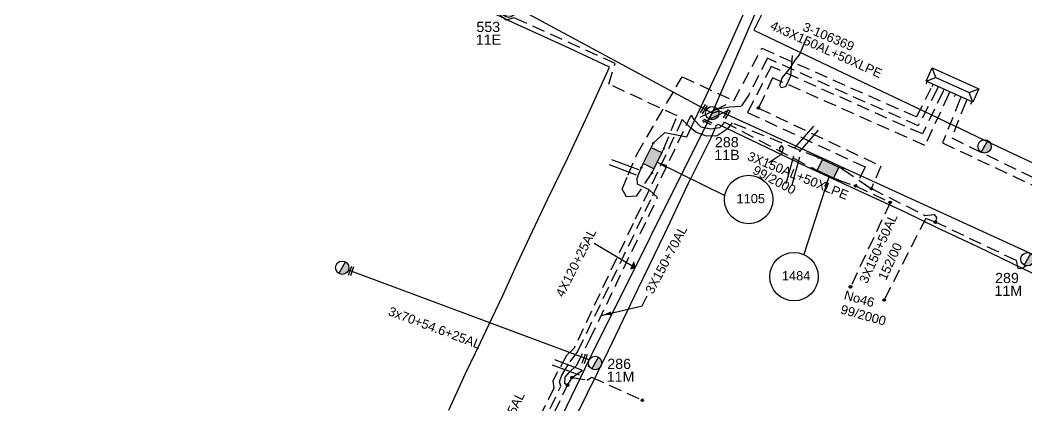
# Model space of a CAD drawing. Header units: millimetres. Extents: x 974 to 2037, y 106 to 580.
# Drawn here: x 1281.3 to 1380, y 190.1 to 228 of the extents above; entities that cross this region are included whole.
import ezdxf

# ---------------------------------------------------------------- set-up
doc = ezdxf.new("R2010")
doc.units = ezdxf.units.MM
doc.linetypes.add('DASHED', pattern=[19.05, 12.7, -6.35])
for name, color, linetype in [('Link Box 4 Διευθύνσεων', 7, 'Continuous'), ('Άγνωστα', 7, 'Continuous'), ('Επιγραφές - Σχήματα', 7, 'Continuous'), ('Καλώδια ΧΤ   3x150+50AL', 7, 'DASHED'), ('Καλώδια ΧΤ   3x150+70AL', 7, 'DASHED'), ('Καλώδια ΧΤ   3x150AL+50XLPE', 7, 'DASHED'), ('Μηχανική τομή', 7, 'Continuous'), ('Στύλος ΦΜ', 7, 'Continuous'), ('Στύλος ΦΜ @ 1', 7, 'Continuous'), ('Συνδέσεις', 7, 'Continuous'), ('Συνεστραμμένα ΧΤ   3x70+54.6+25 AL', 7, 'SYN_LINE'), ('Συνεστραμμένα ΧΤ   4x120+25 AL', 7, 'SYN_LINE'), ('Τομή', 7, 'Continuous'), ('Υποσταθμός πόλεως', 7, 'Continuous'), ('Υπόβαθρο ΔΕΗ', 7, 'Continuous'), ('Υπόγεια καλώδια Παροχών ΧΤ   .10', 7, 'DASHED')]:
    doc.layers.add(name, color=color, linetype=linetype)
doc.styles.get("Standard").update_dxf_attribs({"font": 'arial.ttf'})
doc.linetypes.add('SYN_LINE', pattern='A,0.5,-0.0001,["/\\/\\/\\/",Standard,S=0.1,R=0,X=0,Y=-0.05],-0.25', length=0.7501)
doc.dimstyles.new('ISO-25', dxfattribs={"dimtxt": 2.5, "dimasz": 2.5, "dimexe": 1.25, "dimexo": 0.625, "dimtad": 1, "dimtxsty": 'Standard', "dimcen": 2.5, "dimadec": 0, "dimazin": 0, "dimtfac": 1, "dimtmove": 0, "dimatfit": 3, "dimfxl": 1, "dimarcsym": 0})

# ---------------------------------------------------------------- blocks, each defined once
blk = doc.blocks.new('ΥΠΑΡΧΩΝ ΤΣΙΜΕΝΤΕΝΙΟΣ ΣΤΥΛΟΣ')
at = {"layer": 'Στύλος ΦΜ'}
blk.add_hatch(color=256, dxfattribs=at).paths.add_polyline_path([(-1.29, -2.28, 0.574793), (2.62, 0, 0.268822), (1.3, 2.27)])
blk.add_line((-1.29, -2.28), (1.3, 2.27), dxfattribs=at)
blk.add_circle((0, 0), 2.62, dxfattribs=at)
at = {"layer": 'Στύλος ΦΜ', "flags": 4}
for tag, p in [('ΑΡΙΘΜΟΣ', (-4.68, 8.05)), ('ΤΥΠΟΣ', (-4.91, 3.03))]:
    blk.add_attdef(tag, p, '', height=4, dxfattribs=at)
blk = doc.blocks.new('ΤΟΜΗ')
at = {"layer": 'Τομή', "ltscale": 40}
for p, q in [((-5.68, 0), (5.68, 0)), ((5.68, -2.33), (-5.68, -2.33))]:
    blk.add_line(p, q, dxfattribs=at)
blk = doc.blocks.new('LINK BOX 4 ΑΝΑΧΩΡΗΣΕΩΝ_')
at = {"layer": 'Link Box 4 Διευθύνσεων', "ltscale": 40}
for points in [[(-5.33, -0.25, 1), (-5.33, 0.25, 1)], [(-3.54, 0), (-3.54, -4.67), (3.54, -4.67), (3.54, 0)], [(5.33, -0.25, 1), (5.33, 0.25, 1)], [(-5.33, -4.92, 1), (-5.33, -4.42, 1)], [(5.33, -4.92, 1), (5.33, -4.42, 1)]]:
    blk.add_hatch(color=256, dxfattribs=at).paths.add_polyline_path(points)
for p, q in [((-3.54, 0), (-5.33, 0)), ((5.33, 0), (3.54, 0)), ((-3.54, -4.67), (-5.33, -4.67)), ((5.33, -4.67), (3.54, -4.67))]:
    blk.add_line(p, q, dxfattribs=at)
blk.add_lwpolyline([(-3.54, -4.67), (-3.54, 0), (3.54, 0), (3.54, -4.67)], close=True, dxfattribs=at)
for centre in [(-5.33, 0), (5.33, 0), (-5.33, -4.67), (5.33, -4.67)]:
    blk.add_circle(centre, 0.252, dxfattribs=at)
blk = doc.blocks.new('ΜΗΧΑΝΙΚΗ ΤΟΜΗ')
at = {"layer": 'Μηχανική τομή', "ltscale": 40}
for p, q in [((-1.89, 0.78), (1.89, 0.78)), ((1.89, 0), (-1.89, 0))]:
    blk.add_line(p, q, dxfattribs=at)
blk = doc.blocks.new('_ΣΥΝΔΕΣΗ')
at = {"layer": 'Συνδέσεις', "linetype": 'SYN_LINE', "ltscale": 40}
blk.add_hatch(color=256, dxfattribs=at).paths.add_polyline_path([(0.5, -0.01, 1), (-0.5, -0.01, 1)])
at = {"layer": 'Συνδέσεις'}
blk.add_circle((0, -0.01), 0.5, dxfattribs=at)
blk = doc.blocks.new('ΥΠΟΣΤΑΘΜΟΣ ΠΟΛΕΩΣ 9 ΑΝΑΧΩΡΗΣΕΩΝ')
at = {"layer": 'Υποσταθμός πόλεως', "ltscale": 40}
for p, q in [((-9.63, -2.82), (-9.63, -4)), ((-7.12, -2.82), (-7.12, -4)), ((-4.84, -2.82), (-4.84, -4)), ((-2.36, -2.82), (-2.36, -4)), ((0.09, -2.82), (0.09, -4)), ((2.55, -2.82), (2.55, -4)), ((5.02, -2.82), (5.02, -4)), ((7.48, -2.82), (7.48, -4)), ((9.61, -2.82), (9.61, -4))]:
    blk.add_line(p, q, dxfattribs=at)
blk.add_lwpolyline([(-10.02, 2.82), (10.02, 2.82), (10.02, -2.82), (-10.02, -2.82)], close=True, dxfattribs=at)
for points in [[(-7.21, 0), (-10.02, 2.82)], [(-10.02, -2.82), (-7.21, 0)], [(-7.21, 0), (7.21, 0)], [(7.21, 0), (10.02, 2.82)], [(10.02, -2.82), (7.21, 0)]]:
    blk.add_lwpolyline(points, dxfattribs=at)
at = {"layer": 'Υποσταθμός πόλεως', "linetype": 'SYN_LINE', "ltscale": 40, "flags": 1}
for tag, p in [('ΜΕΤΑΣΧΗΜΑΤΙΣΜΟΣ', (10.79, 1.71)), ('ΙΣΧΥΣ', (10.77, -1.08)), ('ΑΡΙΘΜΟΣ', (10.89, -3.8))]:
    blk.add_attdef(tag, p, '', height=1.8, dxfattribs=at)

msp = doc.modelspace()

# ---------------------------------------------------------------- hatches: boundary and pattern name
at = {"layer": 'Επιγραφές - Σχήματα', "ltscale": 5}
h = msp.add_hatch(color=256, dxfattribs=at)
h.paths.add_polyline_path([(1341.469, 204.222), (1341.317, 203.854), (1341.618, 203.675)])
h.paths.add_polyline_path([(1341.618, 203.675), (1341.317, 203.854), (1341.199, 203.567)])

# ---------------------------------------------------------------- linework, layer by layer
at = {"layer": 'Άγνωστα', "color": 2, "ltscale": 0.1}
msp.add_lwpolyline([(1343.373, 215.871), (1344.535, 216.942), (1346.663, 216.491), (1350.149, 223.852), (1352.991, 230.272), (1362.674, 251.537), (1362.991, 251.723), (1364.522, 251.238)], dxfattribs=at)
at = {"layer": 'Επιγραφές - Σχήματα'}
for points in [[(1357.014, 224.476), (1356.857, 222.442), (1356.363, 221.413), (1355.943, 221.312), (1355.812, 221.587), (1356.044, 222.283), (1356.711, 223.123), (1357.408, 224.152), (1357.741, 224.544), (1358.481, 226.298)], [(1354.711, 213.977), (1356.005, 214.829), (1356.158, 215.438), (1355.96, 215.666), (1355.777, 215.423), (1355.807, 215.133), (1356.055, 215.029)]]:
    msp.add_lwpolyline(points, dxfattribs=at)
at = {"layer": 'Επιγραφές - Σχήματα', "ltscale": 5}
msp.add_lwpolyline([(1337.576, 206.072), (1341.618, 203.675), (1341.469, 204.222), (1341.199, 203.567), (1341.618, 203.675)], dxfattribs=at)
at = {"layer": 'Επιγραφές - Σχήματα'}
for centre in [(1352.743, 210.356), (1357.189, 202.785)]:
    msp.add_circle(centre, 2.374, dxfattribs=at)
at = {"layer": 'Καλώδια ΧΤ   3x150+50AL', "color": 27, "ltscale": 0.1}
msp.add_lwpolyline([(1373.467, 220.16), (1371.744, 215.906), (1399.944, 202.69), (1400.294, 202.028), (1401.418, 201.291), (1401.933, 201.126), (1403.186, 201.107), (1403.444, 201.236), (1424.632, 191.413), (1424.801, 190.906), (1425.283, 190.862), (1425.644, 191.02)], dxfattribs=at)
at = {"layer": 'Καλώδια ΧΤ   3x150+50AL', "color": 30, "ltscale": 0.1}
msp.add_lwpolyline([(1374.028, 219.907), (1372.654, 216.407), (1386.258, 209.752), (1399.771, 203.562), (1400.838, 204.315), (1401.926, 204.67), (1403.182, 204.503), (1403.307, 204.482), (1409.466, 217.194), (1403.573, 220.104)], dxfattribs=at)
at = {"layer": 'Καλώδια ΧΤ   3x150+50AL', "color": 5, "ltscale": 0.1}
msp.add_lwpolyline([(1361.48, 212.273), (1363.23, 211.681), (1366.625, 210.072), (1362.73, 201.783)], dxfattribs=at)
at = {"layer": 'Καλώδια ΧΤ   3x150+70AL', "color": 27, "ltscale": 0.1}
for points in [[(1334.981, 192.14), (1334.726, 192.309), (1334.742, 192.926), (1335.129, 193.395), (1335.888, 194.098), (1337.181, 196.661), (1343.806, 210.565), (1342.992, 211.319), (1341.824, 211.866), (1341.794, 212.442), (1342.205, 213.477)], [(1335.417, 192.891), (1336.892, 192.643), (1337.34, 192.926), (1342.319, 190.663)]]:
    msp.add_lwpolyline(points, dxfattribs=at)
at = {"layer": 'Καλώδια ΧΤ   3x150AL+50XLPE', "color": 173, "linetype": 'DASHED', "ltscale": 0.1}
for points in [[(1344.422, 215.359), (1345.745, 218.549), (1339.015, 221.678), (1339.657, 223.686), (1329.732, 228.187), (1328.951, 227.936), (1328.532, 228.27), (1328.253, 228.745), (1328.03, 229.107), (1325.505, 230.272), (1313.934, 235.901), (1313.777, 235.713), (1313.041, 235.275), (1312.163, 235.729), (1311.787, 236.655), (1311.552, 236.952), (1299.695, 242.513), (1299.101, 242.08), (1298.693, 242.068), (1297.936, 242.676), (1297.708, 243.581), (1287.61, 248.35), (1281.282, 251.462)], [(1343.253, 212.965), (1341.704, 210.671), (1340.747, 210.604), (1340.346, 211.382), (1340.925, 212.783), (1341.793, 214.829), (1346.225, 222.4), (1351.291, 220.045), (1354.039, 225.188), (1369.216, 218.452), (1370.701, 221.408)]]:
    msp.add_lwpolyline(points, dxfattribs=at)
at = {"layer": 'Καλώδια ΧΤ   3x150AL+50XLPE', "color": 85, "ltscale": 0.1}
msp.add_lwpolyline([(1371.22, 221.174), (1369.376, 217.583), (1354.578, 224.21), (1352.748, 220.613), (1351.994, 219.491), (1350.906, 219.421), (1349.694, 219.227)], dxfattribs=at)
at = {"layer": 'Καλώδια ΧΤ   3x150AL+50XLPE', "color": 5, "ltscale": 0.1}
msp.add_lwpolyline([(1371.787, 220.918), (1369.786, 216.782), (1354.956, 223.418), (1352.628, 218.895), (1364.166, 213.551), (1363.23, 211.681)], dxfattribs=at)
at = {"layer": 'Καλώδια ΧΤ   3x150AL+50XLPE', "color": 2, "ltscale": 0.1}
for points in [[(1372.343, 220.667), (1370.02, 215.664), (1355.094, 222.292), (1353.697, 219.329), (1365.699, 213.634), (1364.773, 211.423)], [(1361.977, 213.329), (1364.773, 211.423), (1370.026, 208.799), (1370.935, 208.884), (1371.175, 208.593), (1371.055, 208.13)], [(1379.963, 203.848), (1379.543, 203.561), (1379.176, 203.583), (1378.996, 204.361), (1371.055, 208.13), (1370.108, 208.505), (1366.027, 200.499)]]:
    msp.add_lwpolyline(points, dxfattribs=at)
at = {"layer": 'Καλώδια ΧΤ   3x150AL+50XLPE', "color": 133, "linetype": 'DASHED', "ltscale": 0.1}
msp.add_lwpolyline([(1326.104, 173.344), (1325.226, 173.736), (1324.962, 174.809), (1326.283, 175.932), (1326.647, 176.13), (1334.334, 192.044), (1334.204, 192.46), (1334.412, 193.111), (1335.222, 194.432), (1336.003, 195.486), (1343.33, 210.752), (1347.1, 218.618), (1347.327, 218.244), (1348.045, 217.499), (1349.021, 217.299), (1349.902, 217.408), (1350.266, 217.789), (1350.375, 217.944), (1359.069, 213.406)], dxfattribs=at)
at = {"layer": 'Καλώδια ΧΤ   3x150AL+50XLPE', "color": 1, "ltscale": 0.1}
msp.add_lwpolyline([(1359.565, 214.462), (1359.565, 214.462), (1351.12, 217.866), (1350.631, 217.248), (1349.66, 216.592), (1348.591, 216.579), (1347.625, 216.94), (1347.071, 217.351), (1346.234, 218.188), (1341.409, 208.002), (1335.623, 195.781), (1334.88, 195.039), (1334.009, 193.439), (1333.546, 192.577), (1333.623, 191.848), (1326.127, 176.486)], dxfattribs=at)
at = {"layer": 'Συνεστραμμένα ΧΤ   3x70+54.6+25 AL', "color": 5, "ltscale": 10}
msp.add_lwpolyline([(1337.11, 194.632), (1313.493, 203.434)], dxfattribs=at)
at = {"layer": 'Συνεστραμμένα ΧΤ   4x120+25 AL', "color": 2, "ltscale": 10}
msp.add_lwpolyline([(1349.173, 218.832), (1354.115, 230.272), (1364.182, 253.481), (1378.52, 281.983)], dxfattribs=at)
at = {"layer": 'Συνεστραμμένα ΧΤ   4x120+25 AL', "color": 85, "ltscale": 10}
msp.add_lwpolyline([(1349.173, 218.832), (1329.523, 229.437), (1327.853, 230.272), (1313.42, 237.191), (1298.911, 243.896), (1280.496, 252.816), (1253.362, 264.737)], dxfattribs=at)
at = {"layer": 'Συνεστραμμένα ΧΤ   4x120+25 AL', "color": 5, "ltscale": 10}
msp.add_lwpolyline([(1327.511, 174.728), (1337.11, 194.632), (1349.173, 218.832)], dxfattribs=at)
at = {"layer": 'Συνεστραμμένα ΧΤ   4x120+25 AL', "color": 30, "ltscale": 10}
msp.add_lwpolyline([(1349.173, 218.832), (1349.843, 219.07), (1380.271, 205.119), (1403.022, 194.093), (1424.604, 183.592)], dxfattribs=at)
at = {"layer": 'Υπόβαθρο ΔΕΗ'}
for points in [[(1461.01, 230.272), (1464.803, 241.051), (1417.943, 262.886), (1379.271, 281.09), (1354.887, 230.272), (1353.258, 226.968), (1361.339, 223.106), (1368.343, 219.778), (1376.545, 215.85), (1387.442, 210.732), (1399.342, 204.927), (1413.163, 198.43), (1430.301, 190.163), (1444.654, 183.518), (1447.569, 191.731), (1452.243, 205.328), (1456.174, 216.406), (1461.011, 230.272)], [(1323.352, 189.702), (1324.987, 193.274), (1326.445, 196.325), (1327.236, 198.004), (1328.633, 200.943), (1330.039, 204.036), (1331.549, 207.245), (1333.017, 210.368), (1334.998, 214.453), (1337.214, 219.149), (1339.094, 223.333), (1335.206, 225.157), (1329.739, 227.65), (1327.114, 228.912)], [(1383.695, 201.662), (1379.722, 203.507), (1375.231, 205.698), (1371.24, 207.563), (1368.077, 209.102), (1361.915, 211.946), (1358.434, 213.569), (1349.783, 217.702), (1349.55, 217.603), (1349.042, 216.366), (1346.77, 211.875), (1344.474, 206.984), (1341.893, 201.661), (1338.948, 195.506), (1333.846, 185.084), (1330.673, 178.418), (1326.988, 170.779), (1325.487, 167.65)]]:
    msp.add_lwpolyline(points, dxfattribs=at)
at = {"layer": 'Υπόγεια καλώδια Παροχών ΧΤ   .10', "color": 27, "ltscale": 0.1}
msp.add_lwpolyline([(1326.104, 173.344), (1325.685, 173.816), (1326.603, 175.634), (1327.099, 175.739), (1334.981, 192.14), (1335.417, 192.891), (1337.078, 194.066)], dxfattribs=at)

# ---------------------------------------------------------------- block references
at = {"layer": 'Link Box 4 Διευθύνσεων'}
for p, xscale, yscale, zscale, rotation in [((1342.789, 214.674), 0.250000000000093, 0.250000000000093, 0.250000000000093, 63.97768215732317), ((1360.771, 213.896), 0.2499999999999027, 0.2499999999999027, 0.2499999999999027, 334.8343187680923)]:
    msp.add_blockref('LINK BOX 4 ΑΝΑΧΩΡΗΣΕΩΝ_', p, dxfattribs=dict(at, xscale=xscale, yscale=yscale, zscale=zscale, rotation=rotation))
at = {"layer": 'Μηχανική τομή'}
for p, xscale, yscale, zscale, rotation in [((1348.434, 219.157), 0.2499999999999582, 0.2499999999999582, 0.2499999999999582, 59.34436072692854), ((1350.688, 218.69), 0.2499999999999582, 0.2499999999999582, 0.2499999999999582, 59.34436072692854), ((1348.636, 217.895), 0.2500000000000368, 0.2500000000000368, 0.2500000000000368, 333.9450651203684), ((1313.662, 203.371), 0.2500000000000266, 0.2500000000000266, 0.2500000000000266, 251.4663984094558), ((1336.575, 194.755), 0.2500000000000266, 0.2500000000000266, 0.2500000000000266, 251.4663984094558)]:
    msp.add_blockref('ΜΗΧΑΝΙΚΗ ΤΟΜΗ', p, dxfattribs=dict(at, xscale=xscale, yscale=yscale, zscale=zscale, rotation=rotation))
at = {"layer": 'Στύλος ΦΜ @ 1', "ltscale": 40}
ref = msp.add_blockref('ΥΠΑΡΧΩΝ ΤΣΙΜΕΝΤΕΝΙΟΣ ΣΤΥΛΟΣ', (1329.194, 228.872), dxfattribs=dict(at, xscale=0.25, yscale=0.25, zscale=0.25))
ref.add_attrib('ΤΥΠΟΣ', '11E', (1325.98, 225.533), dxfattribs={"layer": 'Στύλος ΦΜ', "height": 1, "flags": 4})
ref.add_attrib('ΑΡΙΘΜΟΣ', '553', (1326.039, 226.79), dxfattribs={"layer": 'Στύλος ΦΜ', "height": 1, "flags": 4})
ref = msp.add_blockref('ΥΠΑΡΧΩΝ ΤΣΙΜΕΝΤΕΝΙΟΣ ΣΤΥΛΟΣ', (1349.173, 218.832), dxfattribs=dict(at, xscale=0.25, yscale=0.25, zscale=0.25))
ref.add_attrib('ΤΥΠΟΣ', '11B', (1349.373, 214.228), dxfattribs={"layer": 'Στύλος ΦΜ', "height": 1, "flags": 4})
ref.add_attrib('ΑΡΙΘΜΟΣ', '288', (1349.432, 215.485), dxfattribs={"layer": 'Στύλος ΦΜ', "height": 1, "flags": 4})
at = {"layer": 'Στύλος ΦΜ @ 1', "ltscale": 40, "xscale": 0.25, "yscale": 0.25, "zscale": 0.25}
for p in [(1375.873, 215.567), (1312.88, 203.663)]:
    msp.add_blockref('ΥΠΑΡΧΩΝ ΤΣΙΜΕΝΤΕΝΙΟΣ ΣΤΥΛΟΣ', p, dxfattribs=at)
at = {"layer": 'Στύλος ΦΜ @ 1', "ltscale": 40}
ref = msp.add_blockref('ΥΠΑΡΧΩΝ ΤΣΙΜΕΝΤΕΝΙΟΣ ΣΤΥΛΟΣ', (1380.082, 204.491), dxfattribs=dict(at, xscale=0.25, yscale=0.25, zscale=0.25))
ref.add_attrib('ΤΥΠΟΣ', '11M', (1376.85, 200.898), dxfattribs={"layer": 'Στύλος ΦΜ', "height": 1, "flags": 4})
ref.add_attrib('ΑΡΙΘΜΟΣ', '289', (1376.909, 202.155), dxfattribs={"layer": 'Στύλος ΦΜ', "height": 1, "flags": 4})
ref = msp.add_blockref('ΥΠΑΡΧΩΝ ΤΣΙΜΕΝΤΕΝΙΟΣ ΣΤΥΛΟΣ', (1337.683, 194.315), dxfattribs=dict(at, xscale=0.25, yscale=0.25, zscale=0.25))
ref.add_attrib('ΤΥΠΟΣ', '11M', (1338.817, 192.472), dxfattribs={"layer": 'Στύλος ΦΜ', "height": 1, "flags": 4})
ref.add_attrib('ΑΡΙΘΜΟΣ', '286', (1338.876, 193.728), dxfattribs={"layer": 'Στύλος ΦΜ', "height": 1, "flags": 4})
at = {"layer": 'Συνδέσεις', "xscale": 0.25, "yscale": 0.25, "zscale": 0.25}
for p in [(1353.697, 219.329), (1363.23, 211.681), (1364.773, 211.423), (1366.625, 210.072), (1371.055, 208.13), (1362.73, 201.783), (1366.027, 200.499), (1335.417, 192.891), (1334.981, 192.14), (1342.319, 190.663)]:
    msp.add_blockref('_ΣΥΝΔΕΣΗ', p, dxfattribs=at)
at = {"layer": 'Τομή'}
for p, xscale, yscale, zscale, rotation in [((1349.265, 219.046), 0.2500000000000316, 0.2500000000000316, 0.2500000000000316, 25.61075361415008), ((1358.638, 216.096), 0.2500000000000024, 0.2500000000000024, 0.2500000000000024, 228.8101566785039), ((1340.621, 213.798), 0.2500000000000351, 0.2500000000000351, 0.2500000000000351, 339.6004092472506), ((1357.353, 213.126), 0.2500000000000419, 0.2500000000000419, 0.2500000000000419, 254.7219756066545), ((1335.03, 194.147), 0.2500000000000351, 0.2500000000000351, 0.2500000000000351, 339.6004092472506)]:
    msp.add_blockref('ΤΟΜΗ', p, dxfattribs=dict(at, xscale=xscale, yscale=yscale, zscale=zscale, rotation=rotation))
at = {"layer": 'Υποσταθμός πόλεως', "xscale": 0.2500000000000116, "yscale": 0.2500000000000116, "zscale": 0.2500000000000116, "rotation": 335.7144016529517}
msp.add_blockref('ΥΠΟΣΤΑΘΜΟΣ ΠΟΛΕΩΣ 9 ΑΝΑΧΩΡΗΣΕΩΝ', (1372.735, 221.588), dxfattribs=at)

# ---------------------------------------------------------------- texts
at = {"layer": 'Επιγραφές - Σχήματα', "color": 7, "char_height": 0.9, "width": 84.18588, "attachment_point": 1}
for s, insert, rotation in [('3-106369', (1358.306, 227.784), 337.16392), ('99/2000', (1353.473, 213.744), 331.91259), ('152/00', (1365.397, 202.731), 65.22077), ('No46', (1362.264, 201.451), 344.44224), ('99/2000', (1361.924, 200.055), 344.44224)]:
    msp.add_mtext(s, dxfattribs=dict(at, insert=insert, rotation=rotation))
at = {"layer": 'Επιγραφές - Σχήματα', "char_height": 0.9, "attachment_point": 1}
for s, insert, width in [('1105', (1351.55, 210.894), 2.69371), ('1484', (1355.996, 203.324), 2.06872)]:
    msp.add_mtext(s, dxfattribs=dict(at, insert=insert, width=width))
at = {"layer": 'Καλώδια ΧΤ   3x150+50AL', "color": 7, "insert": (1363.534, 202.404), "char_height": 0.9, "width": 84.18588, "attachment_point": 1, "rotation": 65.66256}
msp.add_mtext('3X150+50AL', dxfattribs=at)
at = {"layer": 'Καλώδια ΧΤ   3x150+70AL', "color": 7, "insert": (1342.556, 201.428), "char_height": 0.9, "width": 84.18588, "attachment_point": 1, "rotation": 62.26171}
msp.add_mtext('3X150+70AL', dxfattribs=at)
at = {"layer": 'Καλώδια ΧΤ   3x150AL+50XLPE', "color": 7, "char_height": 0.9, "attachment_point": 5}
for s, insert, width, rotation in [('4x3X150AL+50XLPE', (1360.354, 225.076), 18.44233, 335.80103), ('3X150AL+50XLPE', (1357.582, 212.693), 13.92422, 337.93881)]:
    msp.add_mtext(s, dxfattribs=dict(at, insert=insert, width=width, rotation=rotation))
at = {"layer": 'Συνεστραμμένα ΧΤ   3x70+54.6+25 AL', "color": 7, "insert": (1317.629, 199.876), "char_height": 0.9, "width": 84.18588, "attachment_point": 1, "rotation": 339.45982}
msp.add_mtext('3x70+54.6+25AL', dxfattribs=at)
at = {"layer": 'Συνεστραμμένα ΧΤ   4x120+25 AL', "color": 7, "char_height": 0.9, "width": 84.18588, "attachment_point": 1, "rotation": 63.3681}
for insert in [(1333.762, 201.09), (1326.741, 185.071)]:
    msp.add_mtext('4X120+25AL', dxfattribs=dict(at, insert=insert))

# ---------------------------------------------------------------- leaders
at = {"layer": 'Επιγραφές - Σχήματα'}
for points in [[(1343.773, 214.03), (1350.404, 210.76)], [(1360.59, 212.556), (1358.144, 204.958)], [(1338.284, 198.974), (1342.285, 199.929), (1342.784, 200.893)]]:
    msp.add_leader(points, dimstyle='ISO-25', override={"dimasz": 1, "dimgap": 0.625, "dimtad": 0}, dxfattribs=at)

doc.saveas('drawing.dxf')
